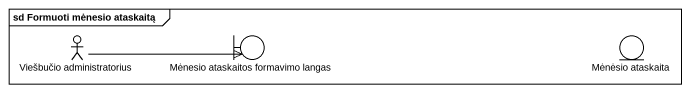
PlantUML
@startuml
mainframe sd Formuoti mėnesio ataskaitą
actor "Viešbučio administratorius" as Viešbučio_administratorius
boundary "Mėnesio ataskaitos formavimo langas" as Mėnesio_ataskaitos
entity "Mėnėsio ataskaita" as Mėnėsio_ataskaita
Viešbučio_administratorius -right-> Mėnesio_ataskaitos
@enduml
